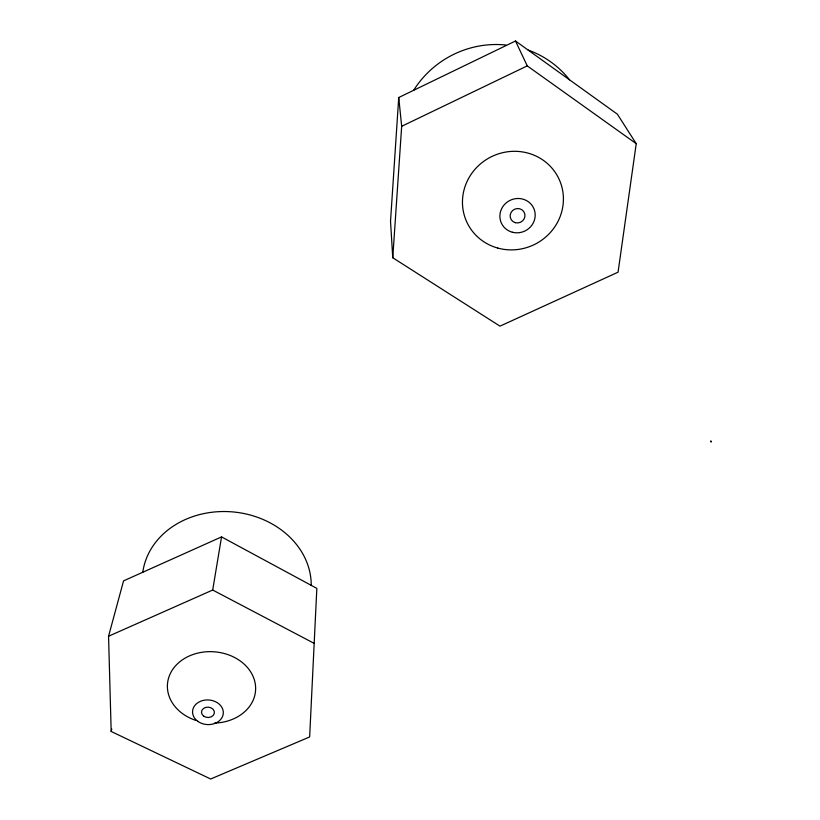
<?xml version="1.0" encoding="UTF-8"?>
<svg xmlns="http://www.w3.org/2000/svg" width="820" height="820" viewBox="0 0 820 820"><rect width="100%" height="100%" fill="white"/><g stroke="black" fill="none" stroke-linecap="round" stroke-linejoin="round"><path stroke-width="1.23" d="M398.735 97.518L390.525 221.318L392.759 257.746L499.974 326.155L618.065 272.189L636.228 143.674L617.378 114.185L515.493 41L398.735 97.518L401.677 126.3L392.759 257.746M108.558 636.238L212.698 590.031L221.543 536.905L316.838 588.381L309.652 736.944L210.668 779L111.171 731.46L108.558 636.238L123.553 580.878L221.543 536.905M111.171 731.46L111.766 729M401.677 126.3L527.25 65.887L636.228 143.674M212.698 590.031L314.183 643.372M515.493 41L527.25 65.887M413.659 90.292A96.042 93.829 -38.3 0 1 505.909 45.008M528.223 50.071A96.042 93.829 -38.3 0 1 569.521 79.817M195.796 720.38A44.167 35.691 4 0 1 179.037 662.406A44.167 35.691 4 0 1 251.299 672.902A44.167 35.691 4 0 1 214.461 723.096M142.782 572.35A84.614 71.073 5.4 0 1 231.845 511.834A84.614 71.073 5.4 0 1 311.231 585.593M710.899 441.088L711.063 441.898L710.899 441.088M497.699 248.05A50.871 48.882 -26.7 0 0 562.233 188.467A50.871 48.882 -26.7 0 0 478.88 165.302A50.871 48.882 -26.7 0 0 497.699 248.05M515.39 222.702A7.472 7.154 -25.2 0 0 524.769 213.856A7.472 7.154 -25.2 0 0 512.48 210.648A7.472 7.154 -25.2 0 0 515.39 222.702M512.356 232.234A17.794 17.025 -25.2 0 0 534.742 211.242A17.794 17.025 -25.2 0 0 505.509 203.493A17.794 17.025 -25.2 0 0 512.356 232.234M203.678 716.116A6.468 5.176 3.7 0 0 214.286 713.482A6.468 5.176 3.7 0 0 205.881 707.363A6.468 5.176 3.7 0 0 203.678 716.116M197.743 721.272A15.395 12.32 3.7 0 0 223.009 715.081A15.395 12.32 3.7 0 0 203.042 700.464A15.395 12.32 3.7 0 0 197.743 721.272"/></g></svg>
